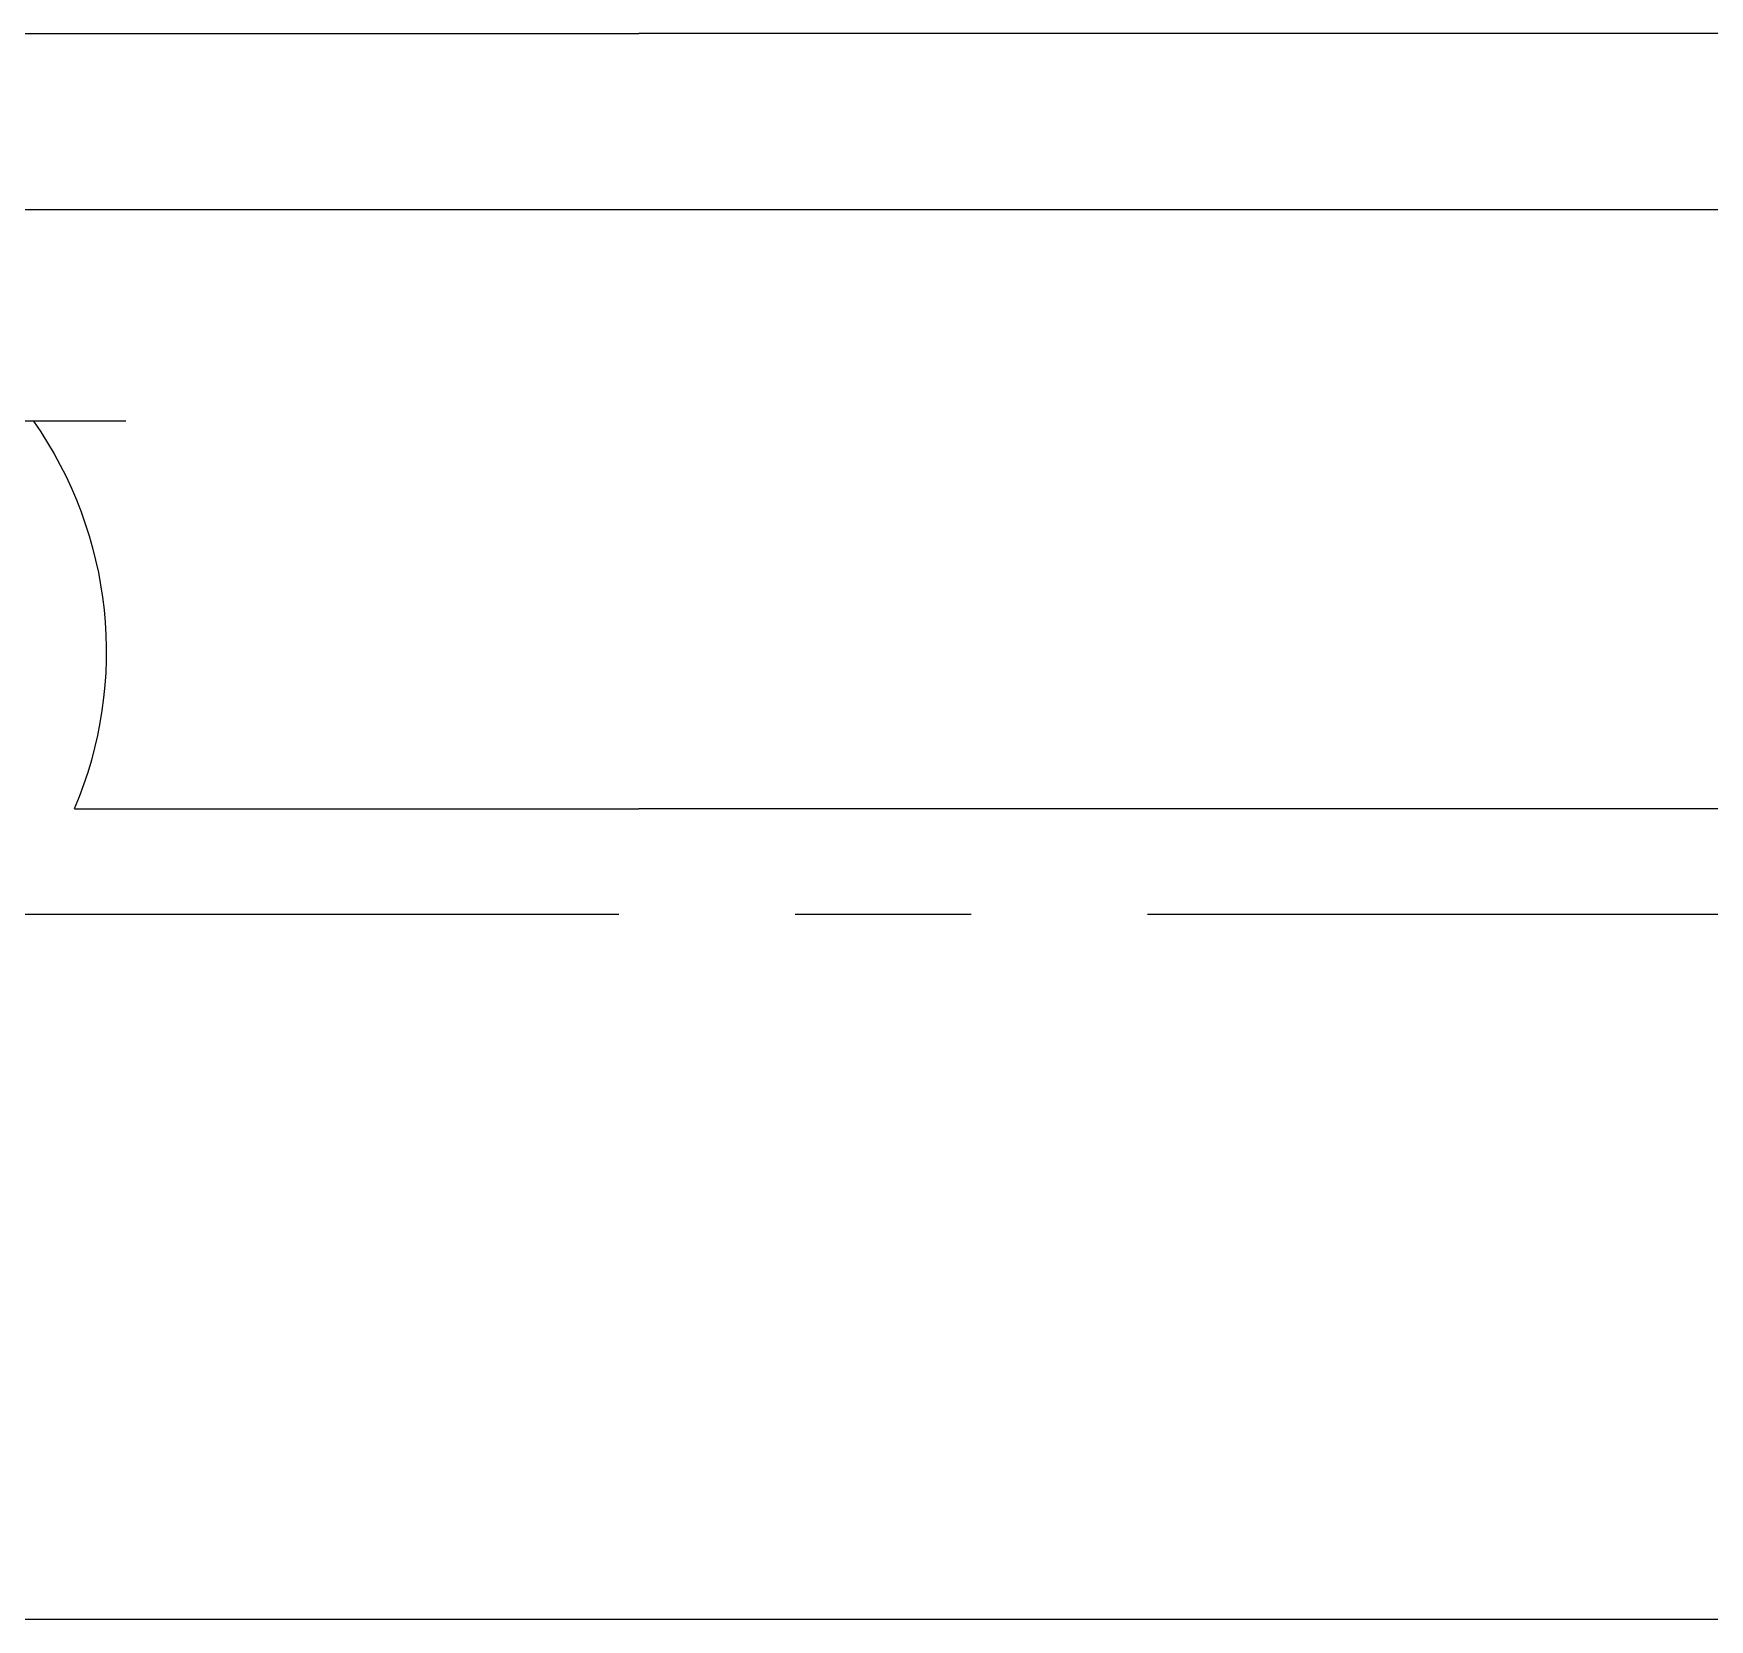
# Model space of a CAD drawing. Header units: inches. Extents: x 0 to 77285, y -118 to 40065.
# Drawn here: x 29430.5 to 29442.39, y 31673.47 to 31684.72 of the extents above; entities that cross this region are included whole.
import ezdxf

# ---------------------------------------------------------------- set-up
doc = ezdxf.new("R2010")
doc.units = ezdxf.units.IN
doc.header["$LTSCALE"] = 5
doc.header["$MEASUREMENT"] = 0
doc.linetypes.add('CENTER', pattern=[2, 1.25, -0.25, 0.25, -0.25])
for name, color, linetype in [('11', 1, 'CENTER'), ('44', 4, 'Continuous'), ('55', 5, 'Continuous')]:
    doc.layers.add(name, color=color, linetype=linetype)

# ---------------------------------------------------------------- blocks, each defined once
blk = doc.blocks.new('A$Ca96cf7fa')
for p, q in [((-170.25, 65), (-8440.25, 65)), ((-170.25, 55), (-8440.25, 55))]:
    blk.add_line(p, q)
at = {"layer": '11'}
blk.add_line((-170.25, 60), (-8440.25, 60), dxfattribs=at)
blk = doc.blocks.new('A$Cd39330c3E')
at = {"layer": '11'}
blk.add_line((-17, 0), (1, 0), dxfattribs=at)
blk = doc.blocks.new('A$Ce961e380')
for p, q in [((-218.004, -18.75), (-210.142, -18.75)), ((-205.556, -18.75), (-210.142, -18.75)), ((-218.004, -24.25), (-210.142, -24.25)), ((-206.136, -24.25), (-210.142, -24.25))]:
    blk.add_line(p, q)
blk.add_arc((-203.514, -23.136), 2.848, 144.9444, 203.0267)
blk = doc.blocks.new('A$C638f0059')
for p, q in [((-40.504, -18.75), (-32.642, -18.75)), ((-28.056, -18.75), (-32.642, -18.75)), ((-40.504, -24.25), (-32.642, -24.25)), ((-28.636, -24.25), (-32.642, -24.25))]:
    blk.add_line(p, q)
blk.add_arc((-26.014, -23.136), 2.848, 144.9444, 203.0267)
blk = doc.blocks.new('A$C5cd82ed8')
at = {"layer": '44'}
blk.add_blockref('A$Cd39330c3E', (0, 51), dxfattribs=at)
at = {"layer": '55'}
for name, p in [('A$Ce961e380', (189.5, 72.5)), ('A$C638f0059', (12, 72.5))]:
    blk.add_blockref(name, p, dxfattribs=at)
blk = doc.blocks.new('A$C3e1dc9d3')
blk.add_blockref('A$C5cd82ed8', (-189.5, 12.5, -2129.449))

msp = doc.modelspace()

# ---------------------------------------------------------------- block references
msp.add_blockref('A$Ca96cf7fa', (29784.8997809, 31618.46513729))
at = {"xscale": -1}
msp.add_blockref('A$C3e1dc9d3', (29224.6497809, 31618.46513729), dxfattribs=at)

doc.saveas('drawing.dxf')
